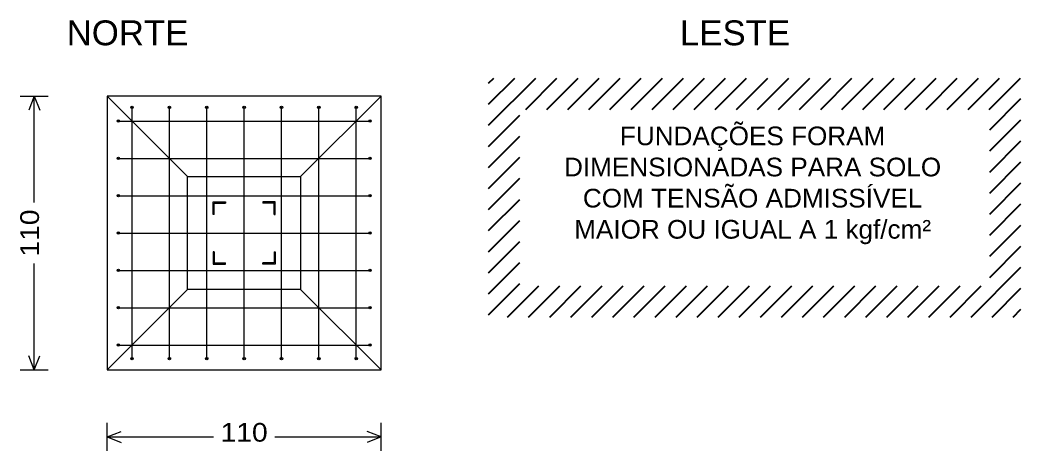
# Model space of a CAD drawing. Header units: millimetres. Extents: x 357 to 945, y 547 to 720.
# Drawn here: x 642.5 to 646.519, y 675.103 to 676.835 of the extents above; entities that cross this region are included whole.
import ezdxf
from ezdxf.enums import TextEntityAlignment as Align

# ---------------------------------------------------------------- set-up
doc = ezdxf.new("R2010")
doc.units = ezdxf.units.MM
for name, color, linetype, lineweight in [('Cotas', 9, 'Continuous', 5), ('Cotas_Geometria', 2, 'Continuous', 0), ('Dibujo_Barras', 4, 'Continuous', 9), ('Dibujo_Geometria', 2, 'Continuous', 9), ('Lineas_Ref_Geometria', 8, 'Continuous', 0)]:
    doc.layers.add(name, color=color, linetype=linetype, lineweight=lineweight)
doc.layers.add('LCL - COTAS', color=30, linetype='Continuous')
doc.styles.add('CYPETXT', font='arial.ttf', dxfattribs={"height": 0.2})
doc.styles.add('ROMANS', font='arial.ttf')
doc.styles.get("Standard").update_dxf_attribs({"font": 'arial.ttf'})

msp = doc.modelspace()

# ---------------------------------------------------------------- hatches: boundary and pattern name
h = msp.add_hatch()
h.set_pattern_fill('ANSI31', color=155, scale=0.018839)
h.set_pattern_definition([(45, (633.447275, 645.85216), (-0.04229482, 0.04229482), [])])
h.paths.add_polyline_path([(646.51914, 676.6013), (644.38186, 676.6013), (644.38186, 675.6416), (644.80408, 675.6416), (646.51914, 675.6416)])
h.paths.add_polyline_path([(646.39354, 676.47571), (646.39354, 675.76719), (644.80408, 675.76719), (644.50745, 675.76719), (644.50745, 676.47571)], flags=16)
at = {"layer": 'Dibujo_Barras'}
h = msp.add_hatch(color=256, dxfattribs=at)
edge = h.paths.add_edge_path(flags=0)
edge.add_arc((642.9501, 676.48392), 0.0008, 0, 360)
h = msp.add_hatch(color=256, dxfattribs=at)
edge = h.paths.add_edge_path(flags=0)
edge.add_arc((642.9501, 676.48392), 0.0008, 0, 360)
h = msp.add_hatch(color=256, dxfattribs=at)
edge = h.paths.add_edge_path(flags=0)
edge.add_arc((643.1001, 676.48392), 0.0008, 0, 360)
h = msp.add_hatch(color=256, dxfattribs=at)
edge = h.paths.add_edge_path(flags=0)
edge.add_arc((643.1001, 676.48392), 0.0008, 0, 360)
h = msp.add_hatch(color=256, dxfattribs=at)
edge = h.paths.add_edge_path(flags=0)
edge.add_arc((643.2501, 676.48392), 0.0008, 0, 360)
h = msp.add_hatch(color=256, dxfattribs=at)
edge = h.paths.add_edge_path(flags=0)
edge.add_arc((643.2501, 676.48392), 0.0008, 0, 360)
h = msp.add_hatch(color=256, dxfattribs=at)
edge = h.paths.add_edge_path(flags=0)
edge.add_arc((643.4001, 676.48392), 0.0008, 0, 360)
h = msp.add_hatch(color=256, dxfattribs=at)
edge = h.paths.add_edge_path(flags=0)
edge.add_arc((643.4001, 676.48392), 0.0008, 0, 360)
h = msp.add_hatch(color=256, dxfattribs=at)
edge = h.paths.add_edge_path(flags=0)
edge.add_arc((643.5501, 676.48392), 0.0008, 0, 360)
h = msp.add_hatch(color=256, dxfattribs=at)
edge = h.paths.add_edge_path(flags=0)
edge.add_arc((643.5501, 676.48392), 0.0008, 0, 360)
h = msp.add_hatch(color=256, dxfattribs=at)
edge = h.paths.add_edge_path(flags=0)
edge.add_arc((643.7001, 676.48392), 0.0008, 0, 360)
h = msp.add_hatch(color=256, dxfattribs=at)
edge = h.paths.add_edge_path(flags=0)
edge.add_arc((643.7001, 676.48392), 0.0008, 0, 360)
h = msp.add_hatch(color=256, dxfattribs=at)
edge = h.paths.add_edge_path(flags=0)
edge.add_arc((643.8501, 676.48392), 0.0008, 0, 360)
h = msp.add_hatch(color=256, dxfattribs=at)
edge = h.paths.add_edge_path(flags=0)
edge.add_arc((643.8501, 676.48392), 0.0008, 0, 360)
h = msp.add_hatch(color=256, dxfattribs=at)
edge = h.paths.add_edge_path(flags=0)
edge.add_arc((642.8951, 676.42892), 0.0008, 0, 360)
h = msp.add_hatch(color=256, dxfattribs=at)
edge = h.paths.add_edge_path(flags=0)
edge.add_arc((642.8951, 676.42892), 0.0008, 0, 360)
h = msp.add_hatch(color=256, dxfattribs=at)
edge = h.paths.add_edge_path(flags=0)
edge.add_arc((643.9051, 676.42892), 0.0008, 0, 360)
h = msp.add_hatch(color=256, dxfattribs=at)
edge = h.paths.add_edge_path(flags=0)
edge.add_arc((643.9051, 676.42892), 0.0008, 0, 360)
h = msp.add_hatch(color=256, dxfattribs=at)
edge = h.paths.add_edge_path(flags=0)
edge.add_arc((642.8951, 676.27892), 0.0008, 0, 360)
h = msp.add_hatch(color=256, dxfattribs=at)
edge = h.paths.add_edge_path(flags=0)
edge.add_arc((642.8951, 676.27892), 0.0008, 0, 360)
h = msp.add_hatch(color=256, dxfattribs=at)
edge = h.paths.add_edge_path(flags=0)
edge.add_arc((643.9051, 676.27892), 0.0008, 0, 360)
h = msp.add_hatch(color=256, dxfattribs=at)
edge = h.paths.add_edge_path(flags=0)
edge.add_arc((643.9051, 676.27892), 0.0008, 0, 360)
h = msp.add_hatch(color=256, dxfattribs=at)
edge = h.paths.add_edge_path(flags=0)
edge.add_arc((642.8951, 676.12892), 0.0008, 0, 360)
h = msp.add_hatch(color=256, dxfattribs=at)
edge = h.paths.add_edge_path(flags=0)
edge.add_arc((642.8951, 676.12892), 0.0008, 0, 360)
h = msp.add_hatch(color=256, dxfattribs=at)
edge = h.paths.add_edge_path(flags=0)
edge.add_arc((643.9051, 676.12892), 0.0008, 0, 360)
h = msp.add_hatch(color=256, dxfattribs=at)
edge = h.paths.add_edge_path(flags=0)
edge.add_arc((643.9051, 676.12892), 0.0008, 0, 360)
h = msp.add_hatch(color=256, dxfattribs=at)
edge = h.paths.add_edge_path(flags=0)
edge.add_arc((642.8951, 675.97892), 0.0008, 0, 360)
h = msp.add_hatch(color=256, dxfattribs=at)
edge = h.paths.add_edge_path(flags=0)
edge.add_arc((642.8951, 675.97892), 0.0008, 0, 360)
h = msp.add_hatch(color=256, dxfattribs=at)
edge = h.paths.add_edge_path(flags=0)
edge.add_arc((643.9051, 675.97892), 0.0008, 0, 360)
h = msp.add_hatch(color=256, dxfattribs=at)
edge = h.paths.add_edge_path(flags=0)
edge.add_arc((643.9051, 675.97892), 0.0008, 0, 360)
h = msp.add_hatch(color=256, dxfattribs=at)
edge = h.paths.add_edge_path(flags=0)
edge.add_arc((642.8951, 675.82892), 0.0008, 0, 360)
h = msp.add_hatch(color=256, dxfattribs=at)
edge = h.paths.add_edge_path(flags=0)
edge.add_arc((642.8951, 675.82892), 0.0008, 0, 360)
h = msp.add_hatch(color=256, dxfattribs=at)
edge = h.paths.add_edge_path(flags=0)
edge.add_arc((643.9051, 675.82892), 0.0008, 0, 360)
h = msp.add_hatch(color=256, dxfattribs=at)
edge = h.paths.add_edge_path(flags=0)
edge.add_arc((643.9051, 675.82892), 0.0008, 0, 360)
h = msp.add_hatch(color=256, dxfattribs=at)
edge = h.paths.add_edge_path(flags=0)
edge.add_arc((642.8951, 675.67892), 0.0008, 0, 360)
h = msp.add_hatch(color=256, dxfattribs=at)
edge = h.paths.add_edge_path(flags=0)
edge.add_arc((642.8951, 675.67892), 0.0008, 0, 360)
h = msp.add_hatch(color=256, dxfattribs=at)
edge = h.paths.add_edge_path(flags=0)
edge.add_arc((643.9051, 675.67892), 0.0008, 0, 360)
h = msp.add_hatch(color=256, dxfattribs=at)
edge = h.paths.add_edge_path(flags=0)
edge.add_arc((643.9051, 675.67892), 0.0008, 0, 360)
h = msp.add_hatch(color=256, dxfattribs=at)
edge = h.paths.add_edge_path(flags=0)
edge.add_arc((642.8951, 675.52892), 0.0008, 0, 360)
h = msp.add_hatch(color=256, dxfattribs=at)
edge = h.paths.add_edge_path(flags=0)
edge.add_arc((642.8951, 675.52892), 0.0008, 0, 360)
h = msp.add_hatch(color=256, dxfattribs=at)
edge = h.paths.add_edge_path(flags=0)
edge.add_arc((643.9051, 675.52892), 0.0008, 0, 360)
h = msp.add_hatch(color=256, dxfattribs=at)
edge = h.paths.add_edge_path(flags=0)
edge.add_arc((643.9051, 675.52892), 0.0008, 0, 360)
h = msp.add_hatch(color=256, dxfattribs=at)
edge = h.paths.add_edge_path(flags=0)
edge.add_arc((642.9501, 675.47392), 0.0008, 0, 360)
h = msp.add_hatch(color=256, dxfattribs=at)
edge = h.paths.add_edge_path(flags=0)
edge.add_arc((642.9501, 675.47392), 0.0008, 0, 360)
h = msp.add_hatch(color=256, dxfattribs=at)
edge = h.paths.add_edge_path(flags=0)
edge.add_arc((643.1001, 675.47392), 0.0008, 0, 360)
h = msp.add_hatch(color=256, dxfattribs=at)
edge = h.paths.add_edge_path(flags=0)
edge.add_arc((643.1001, 675.47392), 0.0008, 0, 360)
h = msp.add_hatch(color=256, dxfattribs=at)
edge = h.paths.add_edge_path(flags=0)
edge.add_arc((643.2501, 675.47392), 0.0008, 0, 360)
h = msp.add_hatch(color=256, dxfattribs=at)
edge = h.paths.add_edge_path(flags=0)
edge.add_arc((643.2501, 675.47392), 0.0008, 0, 360)
h = msp.add_hatch(color=256, dxfattribs=at)
edge = h.paths.add_edge_path(flags=0)
edge.add_arc((643.4001, 675.47392), 0.0008, 0, 360)
h = msp.add_hatch(color=256, dxfattribs=at)
edge = h.paths.add_edge_path(flags=0)
edge.add_arc((643.4001, 675.47392), 0.0008, 0, 360)
h = msp.add_hatch(color=256, dxfattribs=at)
edge = h.paths.add_edge_path(flags=0)
edge.add_arc((643.5501, 675.47392), 0.0008, 0, 360)
h = msp.add_hatch(color=256, dxfattribs=at)
edge = h.paths.add_edge_path(flags=0)
edge.add_arc((643.5501, 675.47392), 0.0008, 0, 360)
h = msp.add_hatch(color=256, dxfattribs=at)
edge = h.paths.add_edge_path(flags=0)
edge.add_arc((643.7001, 675.47392), 0.0008, 0, 360)
h = msp.add_hatch(color=256, dxfattribs=at)
edge = h.paths.add_edge_path(flags=0)
edge.add_arc((643.7001, 675.47392), 0.0008, 0, 360)
h = msp.add_hatch(color=256, dxfattribs=at)
edge = h.paths.add_edge_path(flags=0)
edge.add_arc((643.8501, 675.47392), 0.0008, 0, 360)
h = msp.add_hatch(color=256, dxfattribs=at)
edge = h.paths.add_edge_path(flags=0)
edge.add_arc((643.8501, 675.47392), 0.0008, 0, 360)

# ---------------------------------------------------------------- linework, layer by layer
at = {"layer": 'Cotas_Geometria'}
for p, q in [((642.5576, 676.52892), (642.5351, 676.47267)), ((642.5576, 676.52892), (642.5801, 676.47267)), ((642.5576, 676.10154), (642.5576, 676.52892)), ((642.5576, 675.42892), (642.5576, 675.85629)), ((642.5576, 675.42892), (642.5351, 675.48517)), ((642.5576, 675.42892), (642.5801, 675.48517)), ((642.8501, 675.15967), (642.90635, 675.18217)), ((643.9501, 675.15967), (643.89385, 675.18217)), ((642.8501, 675.15967), (642.90635, 675.13717)), ((642.8501, 675.15967), (643.27748, 675.15967)), ((643.52273, 675.15967), (643.9501, 675.15967)), ((643.9501, 675.15967), (643.89385, 675.13717))]:
    msp.add_line(p, q, dxfattribs=at)
at = {"layer": 'Dibujo_Barras'}
for points in [[(642.9501, 675.47392), (642.9501, 675.47526), (642.9501, 675.47892), (642.9501, 675.48392), (642.9501, 676.47392), (642.9501, 676.47892), (642.9501, 676.48258), (642.9501, 676.48392)], [(642.9501, 675.47392), (642.9501, 675.47462), (642.9501, 675.47665), (642.9501, 675.47971), (642.9501, 675.52691), (642.9501, 675.53112), (642.9501, 676.42671), (642.9501, 676.43092), (642.9501, 676.47812), (642.9501, 676.48118), (642.9501, 676.48321), (642.9501, 676.48392)], [(643.1001, 675.47392), (643.1001, 675.47526), (643.1001, 675.47892), (643.1001, 675.48392), (643.1001, 676.47392), (643.1001, 676.47892), (643.1001, 676.48258), (643.1001, 676.48392)], [(643.1001, 675.47392), (643.1001, 675.47462), (643.1001, 675.47665), (643.1001, 675.47971), (643.1001, 675.67691), (643.1001, 675.68112), (643.1001, 676.27671), (643.1001, 676.28092), (643.1001, 676.47812), (643.1001, 676.48118), (643.1001, 676.48321), (643.1001, 676.48392)], [(643.2501, 675.47392), (643.2501, 675.47526), (643.2501, 675.47892), (643.2501, 675.48392), (643.2501, 676.47392), (643.2501, 676.47892), (643.2501, 676.48258), (643.2501, 676.48392)], [(643.2501, 675.47392), (643.2501, 675.47462), (643.2501, 675.47665), (643.2501, 675.47971), (643.2501, 675.76228), (643.2501, 675.76649), (643.2501, 676.19134), (643.2501, 676.19555), (643.2501, 676.47812), (643.2501, 676.48118), (643.2501, 676.48321), (643.2501, 676.48392)], [(643.4001, 675.47392), (643.4001, 675.47526), (643.4001, 675.47892), (643.4001, 675.48392), (643.4001, 676.47392), (643.4001, 676.47892), (643.4001, 676.48258), (643.4001, 676.48392)], [(643.4001, 675.47392), (643.4001, 675.47462), (643.4001, 675.47665), (643.4001, 675.47971), (643.4001, 675.76228), (643.4001, 675.76649), (643.4001, 676.19134), (643.4001, 676.19555), (643.4001, 676.47812), (643.4001, 676.48118), (643.4001, 676.48321), (643.4001, 676.48392)], [(643.5501, 675.47392), (643.5501, 675.47526), (643.5501, 675.47892), (643.5501, 675.48392), (643.5501, 676.47392), (643.5501, 676.47892), (643.5501, 676.48258), (643.5501, 676.48392)], [(643.5501, 675.47392), (643.5501, 675.47462), (643.5501, 675.47665), (643.5501, 675.47971), (643.5501, 675.76228), (643.5501, 675.76649), (643.5501, 676.19134), (643.5501, 676.19555), (643.5501, 676.47812), (643.5501, 676.48118), (643.5501, 676.48321), (643.5501, 676.48392)], [(643.7001, 675.47392), (643.7001, 675.47526), (643.7001, 675.47892), (643.7001, 675.48392), (643.7001, 676.47392), (643.7001, 676.47892), (643.7001, 676.48258), (643.7001, 676.48392)], [(643.7001, 675.47392), (643.7001, 675.47462), (643.7001, 675.47665), (643.7001, 675.47971), (643.7001, 675.67691), (643.7001, 675.68112), (643.7001, 676.27671), (643.7001, 676.28092), (643.7001, 676.47812), (643.7001, 676.48118), (643.7001, 676.48321), (643.7001, 676.48392)], [(643.8501, 675.47392), (643.8501, 675.47526), (643.8501, 675.47892), (643.8501, 675.48392), (643.8501, 676.47392), (643.8501, 676.47892), (643.8501, 676.48258), (643.8501, 676.48392)], [(643.8501, 675.47392), (643.8501, 675.47462), (643.8501, 675.47665), (643.8501, 675.47971), (643.8501, 675.52691), (643.8501, 675.53112), (643.8501, 676.42671), (643.8501, 676.43092), (643.8501, 676.47812), (643.8501, 676.48118), (643.8501, 676.48321), (643.8501, 676.48392)], [(642.8951, 676.42892), (642.89644, 676.42892), (642.9001, 676.42892), (642.9051, 676.42892), (643.8951, 676.42892), (643.9001, 676.42892), (643.90376, 676.42892), (643.9051, 676.42892)], [(642.8951, 676.42892), (642.89581, 676.42892), (642.89784, 676.42892), (642.90089, 676.42892), (642.9481, 676.42892), (642.95231, 676.42892), (643.8479, 676.42892), (643.85211, 676.42892), (643.89931, 676.42892), (643.90237, 676.42892), (643.90439, 676.42892), (643.9051, 676.42892)], [(642.8951, 676.27892), (642.89644, 676.27892), (642.9001, 676.27892), (642.9051, 676.27892), (643.8951, 676.27892), (643.9001, 676.27892), (643.90376, 676.27892), (643.9051, 676.27892)], [(642.8951, 676.27892), (642.89581, 676.27892), (642.89784, 676.27892), (642.90089, 676.27892), (643.0981, 676.27892), (643.10231, 676.27892), (643.6979, 676.27892), (643.70211, 676.27892), (643.89931, 676.27892), (643.90237, 676.27892), (643.90439, 676.27892), (643.9051, 676.27892)], [(642.8951, 676.12892), (642.89644, 676.12892), (642.9001, 676.12892), (642.9051, 676.12892), (643.8951, 676.12892), (643.9001, 676.12892), (643.90376, 676.12892), (643.9051, 676.12892)], [(642.8951, 676.12892), (642.89581, 676.12892), (642.89784, 676.12892), (642.90089, 676.12892), (643.18126, 676.12892), (643.18547, 676.12892), (643.61474, 676.12892), (643.61895, 676.12892), (643.89931, 676.12892), (643.90237, 676.12892), (643.90439, 676.12892), (643.9051, 676.12892)], [(642.8951, 675.97892), (642.89644, 675.97892), (642.9001, 675.97892), (642.9051, 675.97892), (643.8951, 675.97892), (643.9001, 675.97892), (643.90376, 675.97892), (643.9051, 675.97892)], [(642.8951, 675.97892), (642.89581, 675.97892), (642.89784, 675.97892), (642.90089, 675.97892), (643.18126, 675.97892), (643.18547, 675.97892), (643.61474, 675.97892), (643.61895, 675.97892), (643.89931, 675.97892), (643.90237, 675.97892), (643.90439, 675.97892), (643.9051, 675.97892)], [(642.8951, 675.82892), (642.89644, 675.82892), (642.9001, 675.82892), (642.9051, 675.82892), (643.8951, 675.82892), (643.9001, 675.82892), (643.90376, 675.82892), (643.9051, 675.82892)], [(642.8951, 675.82892), (642.89581, 675.82892), (642.89784, 675.82892), (642.90089, 675.82892), (643.18126, 675.82892), (643.18547, 675.82892), (643.61474, 675.82892), (643.61895, 675.82892), (643.89931, 675.82892), (643.90237, 675.82892), (643.90439, 675.82892), (643.9051, 675.82892)], [(642.8951, 675.67892), (642.89644, 675.67892), (642.9001, 675.67892), (642.9051, 675.67892), (643.8951, 675.67892), (643.9001, 675.67892), (643.90376, 675.67892), (643.9051, 675.67892)], [(642.8951, 675.67892), (642.89581, 675.67892), (642.89784, 675.67892), (642.90089, 675.67892), (643.0981, 675.67892), (643.10231, 675.67892), (643.6979, 675.67892), (643.70211, 675.67892), (643.89931, 675.67892), (643.90237, 675.67892), (643.90439, 675.67892), (643.9051, 675.67892)], [(642.8951, 675.52892), (642.89644, 675.52892), (642.9001, 675.52892), (642.9051, 675.52892), (643.8951, 675.52892), (643.9001, 675.52892), (643.90376, 675.52892), (643.9051, 675.52892)], [(642.8951, 675.52892), (642.89581, 675.52892), (642.89784, 675.52892), (642.90089, 675.52892), (642.9481, 675.52892), (642.95231, 675.52892), (643.8479, 675.52892), (643.85211, 675.52892), (643.89931, 675.52892), (643.90237, 675.52892), (643.90439, 675.52892), (643.9051, 675.52892)]]:
    msp.add_lwpolyline(points, dxfattribs=at)
for centre, radius in [((642.9501, 676.48392), 0.005), ((642.9501, 676.48392), 0.005), ((642.9501, 676.48392), 0.0008), ((642.9501, 676.48392), 0.0008), ((643.1001, 676.48392), 0.005), ((643.1001, 676.48392), 0.005), ((643.1001, 676.48392), 0.0008), ((643.1001, 676.48392), 0.0008), ((643.2501, 676.48392), 0.005), ((643.2501, 676.48392), 0.005), ((643.2501, 676.48392), 0.0008), ((643.2501, 676.48392), 0.0008), ((643.4001, 676.48392), 0.005), ((643.4001, 676.48392), 0.005), ((643.4001, 676.48392), 0.0008), ((643.4001, 676.48392), 0.0008), ((643.5501, 676.48392), 0.005), ((643.5501, 676.48392), 0.005), ((643.5501, 676.48392), 0.0008), ((643.5501, 676.48392), 0.0008), ((643.7001, 676.48392), 0.005), ((643.7001, 676.48392), 0.005), ((643.7001, 676.48392), 0.0008), ((643.7001, 676.48392), 0.0008), ((643.8501, 676.48392), 0.005), ((643.8501, 676.48392), 0.005), ((643.8501, 676.48392), 0.0008), ((643.8501, 676.48392), 0.0008), ((642.8951, 676.42892), 0.005), ((642.8951, 676.42892), 0.005), ((642.8951, 676.42892), 0.0008), ((642.8951, 676.42892), 0.0008), ((643.9051, 676.42892), 0.005), ((643.9051, 676.42892), 0.005), ((643.9051, 676.42892), 0.0008), ((643.9051, 676.42892), 0.0008), ((642.8951, 676.27892), 0.005), ((642.8951, 676.27892), 0.005), ((642.8951, 676.27892), 0.0008), ((642.8951, 676.27892), 0.0008), ((643.9051, 676.27892), 0.005), ((643.9051, 676.27892), 0.005), ((643.9051, 676.27892), 0.0008), ((643.9051, 676.27892), 0.0008), ((642.8951, 676.12892), 0.005), ((642.8951, 676.12892), 0.005), ((642.8951, 676.12892), 0.0008), ((642.8951, 676.12892), 0.0008), ((643.9051, 676.12892), 0.005), ((643.9051, 676.12892), 0.005), ((643.9051, 676.12892), 0.0008), ((643.9051, 676.12892), 0.0008), ((642.8951, 675.97892), 0.005), ((642.8951, 675.97892), 0.005), ((642.8951, 675.97892), 0.0008), ((642.8951, 675.97892), 0.0008), ((643.9051, 675.97892), 0.005), ((643.9051, 675.97892), 0.005), ((643.9051, 675.97892), 0.0008), ((643.9051, 675.97892), 0.0008), ((642.8951, 675.82892), 0.005), ((642.8951, 675.82892), 0.005), ((642.8951, 675.82892), 0.0008), ((642.8951, 675.82892), 0.0008), ((643.9051, 675.82892), 0.005), ((643.9051, 675.82892), 0.005), ((643.9051, 675.82892), 0.0008), ((643.9051, 675.82892), 0.0008), ((642.8951, 675.67892), 0.005), ((642.8951, 675.67892), 0.005), ((642.8951, 675.67892), 0.0008), ((642.8951, 675.67892), 0.0008), ((643.9051, 675.67892), 0.005), ((643.9051, 675.67892), 0.005), ((643.9051, 675.67892), 0.0008), ((643.9051, 675.67892), 0.0008), ((642.8951, 675.52892), 0.005), ((642.8951, 675.52892), 0.005), ((642.8951, 675.52892), 0.0008), ((642.8951, 675.52892), 0.0008), ((643.9051, 675.52892), 0.005), ((643.9051, 675.52892), 0.005), ((643.9051, 675.52892), 0.0008), ((643.9051, 675.52892), 0.0008), ((642.9501, 675.47392), 0.005), ((642.9501, 675.47392), 0.005), ((642.9501, 675.47392), 0.0008), ((642.9501, 675.47392), 0.0008), ((643.1001, 675.47392), 0.005), ((643.1001, 675.47392), 0.005), ((643.1001, 675.47392), 0.0008), ((643.1001, 675.47392), 0.0008), ((643.2501, 675.47392), 0.005), ((643.2501, 675.47392), 0.005), ((643.2501, 675.47392), 0.0008), ((643.2501, 675.47392), 0.0008), ((643.4001, 675.47392), 0.005), ((643.4001, 675.47392), 0.005), ((643.4001, 675.47392), 0.0008), ((643.4001, 675.47392), 0.0008), ((643.5501, 675.47392), 0.005), ((643.5501, 675.47392), 0.005), ((643.5501, 675.47392), 0.0008), ((643.5501, 675.47392), 0.0008), ((643.7001, 675.47392), 0.005), ((643.7001, 675.47392), 0.005), ((643.7001, 675.47392), 0.0008), ((643.7001, 675.47392), 0.0008), ((643.8501, 675.47392), 0.005), ((643.8501, 675.47392), 0.005), ((643.8501, 675.47392), 0.0008), ((643.8501, 675.47392), 0.0008)]:
    msp.add_circle(centre, radius, dxfattribs=at)
at = {"layer": 'Dibujo_Geometria'}
for p, q in [((643.17333, 676.20569), (642.8501, 676.52892)), ((643.9501, 676.52892), (643.62688, 676.20569)), ((642.8501, 675.42892), (643.17333, 675.75214)), ((643.9501, 675.42892), (643.62688, 675.75214))]:
    msp.add_line(p, q, dxfattribs=at)
for points in [[(642.8501, 676.52892), (642.8501, 675.42892), (643.9501, 675.42892), (643.9501, 676.52892), (642.8501, 676.52892)], [(643.62688, 676.20569), (643.62688, 675.75214), (643.17333, 675.75214), (643.17333, 676.20569), (643.62688, 676.20569)]]:
    msp.add_lwpolyline(points, close=True, dxfattribs=at)
for points in [[(643.2751, 676.05392), (643.2751, 676.10392), (643.3251, 676.10392), (643.3251, 676.09892)], [(643.5251, 676.05392), (643.5251, 676.10392), (643.4751, 676.10392), (643.4751, 676.09892)], [(643.2801, 676.05392), (643.2801, 676.09892), (643.3251, 676.09892)], [(643.5201, 676.05392), (643.5201, 676.09892), (643.4751, 676.09892)], [(643.2801, 676.05392), (643.2751, 676.05392), (643.2751, 676.05392)], [(643.5201, 676.05392), (643.5251, 676.05392), (643.5251, 676.05392)], [(643.2801, 675.90392), (643.2751, 675.90392), (643.2751, 675.90392)], [(643.2751, 675.90392), (643.2751, 675.85392), (643.3251, 675.85392), (643.3251, 675.85892)], [(643.2801, 675.90392), (643.2801, 675.85892), (643.3251, 675.85892)], [(643.5251, 675.90392), (643.5251, 675.85392), (643.4751, 675.85392), (643.4751, 675.85892)], [(643.5201, 675.90392), (643.5201, 675.85892), (643.4751, 675.85892)], [(643.5201, 675.90392), (643.5251, 675.90392), (643.5251, 675.90392)]]:
    msp.add_lwpolyline(points, dxfattribs=at)
at = {"layer": 'Lineas_Ref_Geometria'}
for p, q in [((642.50135, 676.52892), (642.61385, 676.52892)), ((642.50135, 675.42892), (642.61385, 675.42892)), ((642.8501, 675.10342), (642.8501, 675.21592)), ((643.9501, 675.10342), (643.9501, 675.21592))]:
    msp.add_line(p, q, dxfattribs=at)

# ---------------------------------------------------------------- texts
at = {"layer": 'Cotas', "color": 155, "insert": (644.58734, 676.40662), "char_height": 0.0750275, "attachment_point": 1}
msp.add_mtext_dynamic_manual_height_columns('\\pxqc;FUNDAÇÕES FORAM DIMENSIONADAS PARA SOLO COM TENSÃO ADMISSÍVEL MAIOR OU IGUAL A 1 kgf/cm²', width=1.7085807, gutter_width=0.37514, heights=[0], dxfattribs=at)
at = {"layer": 'Cotas_Geometria', "style": 'CYPETXT', "width": 1.081159}
msp.add_text('110', height=0.075, rotation=90, dxfattribs=at).set_placement((642.57635, 675.88442), (642.57635, 676.07342), align=Align.FIT)
msp.add_text('110', height=0.075, dxfattribs=at).set_placement((643.3056, 675.14092), (643.4946, 675.14092), align=Align.FIT)
at = {"layer": 'LCL - COTAS', "char_height": 0.1, "width": 0.0451294, "attachment_point": 3, "style": 'ROMANS'}
for s, insert in [('{\\fArial|b0|i0|c0|p34;\\C2;NORTE}', (643.17634, 676.83309)), ('{\\fArial|b0|i0|c0|p34;\\C2;LESTE}', (645.59231, 676.83309))]:
    msp.add_mtext(s, dxfattribs=dict(at, insert=insert))

doc.saveas('drawing.dxf')
